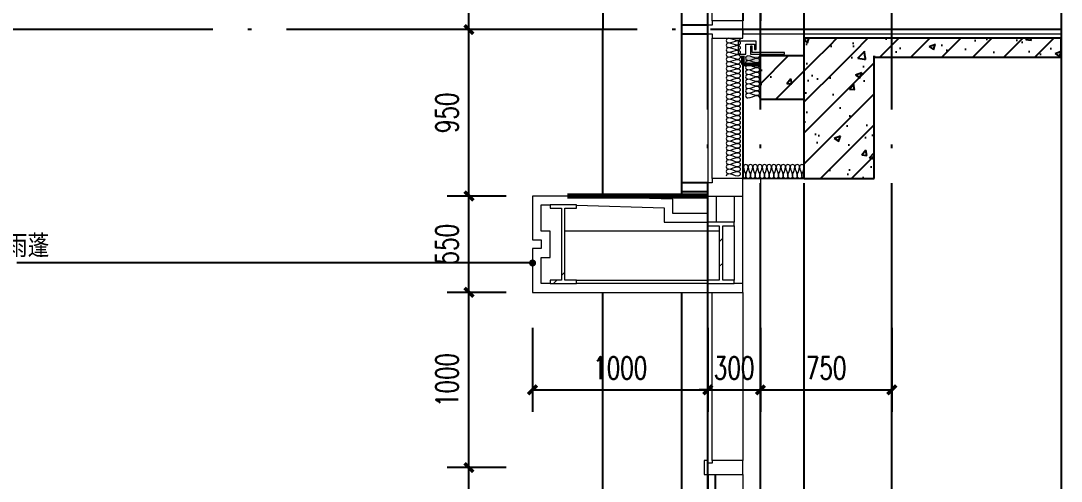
# Model space of a CAD drawing. Header units: millimetres. Extents: x 434053 to 1059003, y -2417481 to 936527.
# Drawn here: x 545650 to 551586, y -2236113 to -2233486 of the extents above; entities that cross this region are included whole.
import ezdxf

# ---------------------------------------------------------------- set-up
doc = ezdxf.new("R2010")
doc.units = ezdxf.units.MM
doc.header["$LTSCALE"] = 1000
doc.header["$MEASUREMENT"] = 0
doc.linetypes.add('DOTE', pattern=[2.42, 2, -0.2, 0.02, -0.2])
doc.layers.get('Defpoints').update_dxf_attribs({"color": 6})
for name, color, linetype in [('A-ANNO-DIMS', 3, 'Continuous'), ('A-DOOR', 2, 'Continuous'), ('A-GLAZ', 4, 'Continuous'), ('AXIS', 3, 'Continuous'), ('DIM_LEAD', 3, 'Continuous'), ('DOTE', 16, 'DOTE'), ('HZHZNEWPLOTLAYER#@$TT', 7, 'Continuous'), ('PUB_HATCH', 8, 'Continuous'), ('PUB_TEXT', 7, 'Continuous'), ('WALL', 5, 'Continuous')]:
    doc.layers.add(name, color=color, linetype=linetype)
for name, color, linetype, lineweight in [('A-DETL-0001', 4, 'Continuous', 15), ('A-FLOR', 4, 'Continuous', 50), ('A-GENM', 2, 'Continuous', 70), ('A-GENM-PROJ', 2, 'Continuous', 25), ('A-GLAZ-MULL', 4, 'Continuous', 13), ('A-GLAZ-MULL-PROJ', 2, 'Continuous', 13), ('A-GLAZ-PROJ', 2, 'Continuous', 25), ('Detail Items', 7, 'Continuous', 15)]:
    doc.layers.add(name, color=color, linetype=linetype, lineweight=lineweight)
doc.styles.add('_TCH_DIM_T3', font='SIMPLEX', dxfattribs={"width": 0.705882, "bigfont": 'GBCBIG'})
doc.styles.add('宋体', font='', dxfattribs={"width": 0.8})
doc.styles.get('宋体').set_extended_font_data('SimSun')
doc.dimstyles.new('_TCH_ARCH&&50', dxfattribs={"dimtxt": 127.5, "dimasz": 50, "dimexe": 125, "dimexo": 150, "dimgap": 61.25, "dimtad": 1, "dimdec": 0, "dimzin": 0, "dimdsep": 46, "dimtxsty": '_TCH_DIM_T3', "dimblk": 'ARCHTICK', "dimcen": 0.09, "dimclrt": 7, "dimazin": 2, "dimtfac": 1, "dimtdec": 0, "dimtix": 1, "dimtmove": 2, "dimatfit": 3, "dimfxl": 1, "dimtolj": 1, "dimtzin": 0, "dimarcsym": 0})
pattern_1 = [(45, (-1713816.56, -1462982.77), (-88.3883476, 88.3883476), []), (50, (-1713816.56, -1462982.77), (358.63009, -31.376067), [37.5, -412.5]), (355, (-1713816.56, -1462982.77), (-69.375667, 376.096067), [30, -330]), (100.4514, (-1713786.68, -1462985.4), (289.25469, 344.71977), [31.870095, -350.571056]), (46.1842, (-1713816.56, -1462882.77), (533.620524, -82.75951), [56.25, -618.75]), (96.6356, (-1713772.1, -1462889.67), (467.33135, 487.05894), [47.80514, -525.8565]), (351.1842, (-1713816.56, -1462882.77), (467.33097, 487.0593), [45, -495]), (21, (-1713766.56, -1462907.77), (298.453526, -201.309445), [37.5, -412.5]), (326, (-1713766.56, -1462907.77), (121.657666, 362.57502), [30, -330]), (71.4514, (-1713741.7, -1462924.55), (420.111314, 161.26525), [31.870095, -350.571056]), (37.5, (-1713816.56, -1462982.77), (6.079928, 166.446927), [0, -326, 0, -335, 0, -331.25]), (7.5, (-1713816.56, -1462982.77), (131.534769, 197.205856), [0, -191, 0, -318.5, 0, -126.25]), (327.5, (-1713928.06, -1462982.77), (266.911218, -11.277436), [0, -125, 0, -390, 0, -517.5]), (317.5, (-1713978.06, -1462982.77), (291.593085, 50.052491), [0, -162.5, 0, -259, 0, -367.5])]

# ---------------------------------------------------------------- blocks, each defined once
blk = doc.blocks.new('sdfgdgj')
at = {"layer": 'A-DETL-0001'}
blk.add_hatch(color=256, dxfattribs=at).paths.add_polyline_path([(14651, 14585.4), (14651, 14635.4), (14551, 14635.4), (14551, 14585.4), (14621.2, 14585.4)])
at = {"layer": 'Detail Items'}
h = blk.add_hatch(dxfattribs=at)
h.set_pattern_fill('FP_25', color=256, style=0, pattern_type=2)
h.set_pattern_definition([(45, (34711.04, 12143.9), (-353.553, 353.553), []), (45, (34711.04, 12285.34), (-353.553, 353.553), [])])
h.paths.add_polyline_path([(14428.9, 13335.4), (14501, 13335.4), (14501, 13355.4), (14436, 13355.4), (14436, 13665.4), (14501, 13665.4), (14501, 13685.4), (14351, 13685.4), (14351, 13665.4), (14416, 13665.4), (14416, 13355.4), (14351, 13355.4), (14351, 13335.4), (14416, 13335.4)])
h.paths.add_polyline_path([(13516, 13335.4), (13601, 13335.4), (13601, 13355.4), (13536, 13355.4), (13536, 13765.4), (13601, 13765.4), (13601, 13785.4), (13451, 13785.4), (13451, 13765.4), (13516, 13765.4), (13516, 13355.4), (13451, 13355.4), (13451, 13335.4)])
at = {"layer": 'A-DETL-0001'}
for p, q in [((14351, 16010.4), (14351, 14810.4)), ((14376, 14835.4), (14376, 15985.4)), ((14376, 14810.4), (14351, 14810.4)), ((14351, 14810.4), (14351, 14760.4)), ((14376, 14835.4), (14376, 14810.4)), ((14551, 14835.4), (14376, 14835.4)), ((14551, 14735.4), (14551, 14835.4)), ((14351, 14760.4), (14351, 13910.4)), ((14351, 14760.4), (14376, 14760.4)), ((14376, 14760.4), (14376, 14735.4)), ((14376, 13935.4), (14376, 14735.4)), ((14376, 14735.4), (14551, 14735.4)), ((14627.4, 14719.7), (14523.2, 14719.7)), ((14523.2, 14719.7), (14523.2, 14644.7)), ((14568.2, 14644.7), (14568.2, 14702.9)), ((14568.2, 14702.9), (14617.4, 14702.9)), ((14603.8, 14689.7), (14593.8, 14689.7)), ((14593.8, 14689.7), (14593.8, 14644.7)), ((14603.8, 14654.7), (14603.8, 14689.7)), ((14617.4, 14702.9), (14617.4, 14671.7)), ((14617.4, 14671.7), (14627.4, 14671.7)), ((14627.4, 14671.7), (14627.4, 14719.7)), ((14523.2, 14644.7), (14568.2, 14644.7)), ((14551, 14635.4), (14551, 13935.4)), ((14593.8, 14644.7), (14788.8, 14644.7)), ((14788.8, 14654.7), (14603.8, 14654.7)), ((14788.8, 14644.7), (14788.8, 14654.7)), ((14376, 13910.4), (14351, 13910.4)), ((14351, 13910.4), (14351, 13835.4)), ((14376, 13935.4), (14376, 13910.4)), ((14551, 13935.4), (14376, 13935.4)), ((14551, 13935.4), (14901, 13935.4)), ((14551, 13835.4), (14551, 13935.4)), ((13551, 13835.4), (13351, 13835.4)), ((13351, 13835.4), (13351, 13585.4)), ((14151, 13816.6), (13551, 13835.4)), ((14351, 13835.4), (14351, 13735.4)), ((14351, 13835.4), (14551, 13835.4)), ((14401, 13685.4), (14401, 13835.4)), ((14501, 13835.4), (14501, 13685.4)), ((14551, 13335.4), (14551, 13835.4)), ((13401, 13635.4), (13401, 13785.4)), ((13401, 13785.4), (13451, 13785.4)), ((13601, 13785.4), (13451, 13785.4)), ((13451, 13785.4), (13451, 13765.4)), ((13601, 13765.4), (13601, 13785.4)), ((13601, 13783.8), (14101, 13768.2)), ((14151, 13735.4), (14151, 13816.6)), ((13451, 13765.4), (13516, 13765.4)), ((13516, 13765.4), (13516, 13355.4)), ((13536, 13355.4), (13536, 13765.4)), ((13536, 13765.4), (13601, 13765.4)), ((14101, 13768.2), (14101, 13685.4)), ((14351, 13735.4), (14151, 13735.4)), ((14101, 13685.4), (14351, 13685.4)), ((14501, 13685.4), (14351, 13685.4)), ((14351, 13685.4), (14351, 13665.4)), ((14351, 13665.4), (14416, 13665.4)), ((14416, 13665.4), (14416, 13355.4)), ((14436, 13355.4), (14436, 13665.4)), ((14436, 13665.4), (14501, 13665.4)), ((14501, 13665.4), (14501, 13685.4)), ((14501, 13665.4), (14501, 13355.4)), ((13451, 13635.4), (13401, 13635.4)), ((13451, 13485.4), (13451, 13635.4)), ((14416, 13635.4), (13536, 13635.4)), ((13351, 13585.4), (13401, 13585.4)), ((13401, 13535.4), (13351, 13535.4)), ((13351, 13535.4), (13351, 13285.4)), ((13401, 13585.4), (13401, 13535.4)), ((13401, 13335.4), (13401, 13485.4)), ((13401, 13485.4), (13451, 13485.4)), ((13451, 13335.4), (13401, 13335.4)), ((13451, 13355.4), (13451, 13335.4)), ((13516, 13355.4), (13451, 13355.4)), ((13451, 13335.4), (13601, 13335.4)), ((13601, 13355.4), (13536, 13355.4)), ((13601, 13355.4), (14351, 13355.4)), ((13601, 13335.4), (13601, 13355.4)), ((14351, 13335.4), (13601, 13335.4)), ((14351, 13355.4), (14351, 13335.4)), ((14416, 13355.4), (14351, 13355.4)), ((14351, 13335.4), (14351, 13285.4)), ((14351, 13335.4), (14501, 13335.4)), ((14501, 13355.4), (14436, 13355.4)), ((14501, 13335.4), (14501, 13355.4)), ((14551, 13335.4), (14501, 13335.4)), ((14551, 13285.4), (14551, 13335.4)), ((13351, 13285.4), (14351, 13285.4)), ((14351, 13285.4), (14351, 12310.4)), ((14351, 13285.4), (14551, 13285.4)), ((14376, 12325.4), (14376, 13285.4)), ((14376, 12310.4), (14351, 12310.4)), ((14351, 12310.4), (14351, 12245.4)), ((14376, 12325.4), (14376, 12310.4)), ((14551, 12325.4), (14376, 12325.4)), ((14551, 12245.4), (14551, 12325.4)), ((14351, 12245.4), (14551, 12245.4))]:
    blk.add_line(p, q, dxfattribs=at)
for points in [[(14469.4, 14735.4), (14463.1, 14735.4), (14449, 14722.1), (14463.1, 14708.7), (14469.4, 14708.7)], [(14522.7, 14722.1), (14504.4, 14722.1), (14487.7, 14735.4), (14469.4, 14735.4)], [(14469.4, 14708.7), (14487.7, 14708.7), (14504.4, 14722.1), (14522.7, 14722.1)], [(14536, 14735.4), (14536, 14729.1), (14529, 14722.1), (14522.7, 14722.1)], [(14522.7, 14722.1), (14529, 14722.1), (14543.1, 14708.7), (14529, 14695.4), (14522.7, 14695.4)], [(14469.4, 14708.7), (14463.1, 14708.7), (14449, 14695.4), (14463.1, 14682.1), (14469.4, 14682.1)], [(14469.4, 14682.1), (14463.1, 14682.1), (14449, 14668.7), (14463.1, 14655.4), (14469.4, 14655.4)], [(14522.7, 14695.4), (14504.4, 14695.4), (14487.7, 14708.7), (14469.4, 14708.7)], [(14469.4, 14682.1), (14487.7, 14682.1), (14504.4, 14695.4), (14522.7, 14695.4)], [(14522.7, 14668.7), (14504.4, 14668.7), (14487.7, 14682.1), (14469.4, 14682.1)], [(14469.4, 14655.4), (14487.7, 14655.4), (14504.4, 14668.7), (14522.7, 14668.7)], [(14522.7, 14695.4), (14529, 14695.4), (14543.1, 14682.1), (14529, 14668.7), (14522.7, 14668.7)], [(14522.7, 14668.7), (14529, 14668.7), (14543.1, 14655.4), (14529, 14642.1), (14522.7, 14642.1)], [(14469.4, 14655.4), (14463.1, 14655.4), (14449, 14642.1), (14463.1, 14628.7), (14469.4, 14628.7)], [(14469.4, 14628.7), (14463.1, 14628.7), (14449, 14615.4), (14463.1, 14602.1), (14469.4, 14602.1)], [(14469.4, 14602.1), (14463.1, 14602.1), (14449, 14588.7), (14463.1, 14575.4), (14469.4, 14575.4)], [(14522.7, 14642.1), (14504.4, 14642.1), (14487.7, 14655.4), (14469.4, 14655.4)], [(14469.4, 14628.7), (14487.7, 14628.7), (14504.4, 14642.1), (14522.7, 14642.1)], [(14522.7, 14615.4), (14504.4, 14615.4), (14487.7, 14628.7), (14469.4, 14628.7)], [(14469.4, 14602.1), (14487.7, 14602.1), (14504.4, 14615.4), (14522.7, 14615.4)], [(14522.7, 14588.7), (14504.4, 14588.7), (14487.7, 14602.1), (14469.4, 14602.1)], [(14522.7, 14642.1), (14529, 14642.1), (14543.1, 14628.7), (14529, 14615.4), (14522.7, 14615.4)], [(14522.7, 14615.4), (14529, 14615.4), (14543.1, 14602.1), (14529, 14588.7), (14522.7, 14588.7)], [(14579.4, 14635.4), (14573.1, 14635.4), (14559, 14622.1), (14573.1, 14608.7), (14579.4, 14608.7)], [(14579.4, 14608.7), (14573.1, 14608.7), (14559, 14595.4), (14573.1, 14582.1), (14579.4, 14582.1)], [(14632.7, 14622.1), (14614.4, 14622.1), (14597.7, 14635.4), (14579.4, 14635.4)], [(14579.4, 14608.7), (14597.7, 14608.7), (14614.4, 14622.1), (14632.7, 14622.1)], [(14632.7, 14595.4), (14614.4, 14595.4), (14597.7, 14608.7), (14579.4, 14608.7)], [(14646, 14635.4), (14646, 14629.1), (14639, 14622.1), (14632.7, 14622.1)], [(14632.7, 14622.1), (14639, 14622.1), (14653.1, 14608.7), (14639, 14595.4), (14632.7, 14595.4)], [(14469.4, 14575.4), (14463.1, 14575.4), (14449, 14562.1), (14463.1, 14548.7), (14469.4, 14548.7)], [(14469.4, 14548.7), (14463.1, 14548.7), (14449, 14535.4), (14463.1, 14522.1), (14469.4, 14522.1)], [(14469.4, 14575.4), (14487.7, 14575.4), (14504.4, 14588.7), (14522.7, 14588.7)], [(14522.7, 14562.1), (14504.4, 14562.1), (14487.7, 14575.4), (14469.4, 14575.4)], [(14469.4, 14548.7), (14487.7, 14548.7), (14504.4, 14562.1), (14522.7, 14562.1)], [(14522.7, 14535.4), (14504.4, 14535.4), (14487.7, 14548.7), (14469.4, 14548.7)], [(14522.7, 14588.7), (14529, 14588.7), (14543.1, 14575.4), (14529, 14562.1), (14522.7, 14562.1)], [(14522.7, 14562.1), (14529, 14562.1), (14543.1, 14548.7), (14529, 14535.4), (14522.7, 14535.4)], [(14579.4, 14582.1), (14573.1, 14582.1), (14559, 14568.7), (14573.1, 14555.4), (14579.4, 14555.4)], [(14579.4, 14555.4), (14573.1, 14555.4), (14559, 14542.1), (14573.1, 14528.7), (14579.4, 14528.7)], [(14579.4, 14582.1), (14597.7, 14582.1), (14614.4, 14595.4), (14632.7, 14595.4)], [(14632.7, 14568.7), (14614.4, 14568.7), (14597.7, 14582.1), (14579.4, 14582.1)], [(14579.4, 14555.4), (14597.7, 14555.4), (14614.4, 14568.7), (14632.7, 14568.7)], [(14632.7, 14542.1), (14614.4, 14542.1), (14597.7, 14555.4), (14579.4, 14555.4)], [(14632.7, 14595.4), (14639, 14595.4), (14653.1, 14582.1), (14639, 14568.7), (14632.7, 14568.7)], [(14632.7, 14568.7), (14639, 14568.7), (14653.1, 14555.4), (14639, 14542.1), (14632.7, 14542.1)], [(14469.4, 14522.1), (14463.1, 14522.1), (14449, 14508.7), (14463.1, 14495.4), (14469.4, 14495.4)], [(14469.4, 14495.4), (14463.1, 14495.4), (14449, 14482.1), (14463.1, 14468.7), (14469.4, 14468.7)], [(14469.4, 14522.1), (14487.7, 14522.1), (14504.4, 14535.4), (14522.7, 14535.4)], [(14522.7, 14508.7), (14504.4, 14508.7), (14487.7, 14522.1), (14469.4, 14522.1)], [(14469.4, 14495.4), (14487.7, 14495.4), (14504.4, 14508.7), (14522.7, 14508.7)], [(14522.7, 14482.1), (14504.4, 14482.1), (14487.7, 14495.4), (14469.4, 14495.4)], [(14522.7, 14535.4), (14529, 14535.4), (14543.1, 14522.1), (14529, 14508.7), (14522.7, 14508.7)], [(14522.7, 14508.7), (14529, 14508.7), (14543.1, 14495.4), (14529, 14482.1), (14522.7, 14482.1)], [(14579.4, 14528.7), (14573.1, 14528.7), (14559, 14515.4), (14573.1, 14502.1), (14579.4, 14502.1)], [(14579.4, 14502.1), (14573.1, 14502.1), (14559, 14488.7), (14573.1, 14475.4), (14579.4, 14475.4)], [(14579.4, 14528.7), (14597.7, 14528.7), (14614.4, 14542.1), (14632.7, 14542.1)], [(14632.7, 14515.4), (14614.4, 14515.4), (14597.7, 14528.7), (14579.4, 14528.7)], [(14579.4, 14502.1), (14597.7, 14502.1), (14614.4, 14515.4), (14632.7, 14515.4)], [(14632.7, 14488.7), (14614.4, 14488.7), (14597.7, 14502.1), (14579.4, 14502.1)], [(14579.4, 14475.4), (14597.7, 14475.4), (14614.4, 14488.7), (14632.7, 14488.7)], [(14632.7, 14542.1), (14639, 14542.1), (14653.1, 14528.7), (14639, 14515.4), (14632.7, 14515.4)], [(14632.7, 14515.4), (14639, 14515.4), (14653.1, 14502.1), (14639, 14488.7), (14632.7, 14488.7)], [(14632.7, 14488.7), (14639, 14488.7), (14653.1, 14475.4), (14639, 14462.1), (14632.7, 14462.1)], [(14469.4, 14468.7), (14463.1, 14468.7), (14449, 14455.4), (14463.1, 14442.1), (14469.4, 14442.1)], [(14469.4, 14442.1), (14463.1, 14442.1), (14449, 14428.7), (14463.1, 14415.4), (14469.4, 14415.4)], [(14469.4, 14468.7), (14487.7, 14468.7), (14504.4, 14482.1), (14522.7, 14482.1)], [(14522.7, 14455.4), (14504.4, 14455.4), (14487.7, 14468.7), (14469.4, 14468.7)], [(14469.4, 14442.1), (14487.7, 14442.1), (14504.4, 14455.4), (14522.7, 14455.4)], [(14522.7, 14428.7), (14504.4, 14428.7), (14487.7, 14442.1), (14469.4, 14442.1)], [(14469.4, 14415.4), (14487.7, 14415.4), (14504.4, 14428.7), (14522.7, 14428.7)], [(14522.7, 14482.1), (14529, 14482.1), (14543.1, 14468.7), (14529, 14455.4), (14522.7, 14455.4)], [(14522.7, 14455.4), (14529, 14455.4), (14543.1, 14442.1), (14529, 14428.7), (14522.7, 14428.7)], [(14522.7, 14428.7), (14529, 14428.7), (14543.1, 14415.4), (14529, 14402.1), (14522.7, 14402.1)], [(14579.4, 14475.4), (14573.1, 14475.4), (14559, 14462.1), (14573.1, 14448.7), (14579.4, 14448.7)], [(14579.4, 14448.7), (14573.1, 14448.7), (14559, 14435.4), (14573.1, 14422.1), (14579.4, 14422.1)], [(14632.7, 14462.1), (14614.4, 14462.1), (14597.7, 14475.4), (14579.4, 14475.4)], [(14579.4, 14448.7), (14597.7, 14448.7), (14614.4, 14462.1), (14632.7, 14462.1)], [(14632.7, 14435.4), (14614.4, 14435.4), (14597.7, 14448.7), (14579.4, 14448.7)], [(14579.4, 14422.1), (14597.7, 14422.1), (14614.4, 14435.4), (14632.7, 14435.4)], [(14632.7, 14462.1), (14639, 14462.1), (14653.1, 14448.7), (14639, 14435.4), (14632.7, 14435.4)], [(14632.7, 14435.4), (14639, 14435.4), (14653.1, 14422.1), (14639, 14408.7), (14632.7, 14408.7)], [(14469.4, 14415.4), (14463.1, 14415.4), (14449, 14402.1), (14463.1, 14388.7), (14469.4, 14388.7)], [(14469.4, 14388.7), (14463.1, 14388.7), (14449, 14375.4), (14463.1, 14362.1), (14469.4, 14362.1)], [(14522.7, 14402.1), (14504.4, 14402.1), (14487.7, 14415.4), (14469.4, 14415.4)], [(14469.4, 14388.7), (14487.7, 14388.7), (14504.4, 14402.1), (14522.7, 14402.1)], [(14522.7, 14375.4), (14504.4, 14375.4), (14487.7, 14388.7), (14469.4, 14388.7)], [(14469.4, 14362.1), (14487.7, 14362.1), (14504.4, 14375.4), (14522.7, 14375.4)], [(14522.7, 14402.1), (14529, 14402.1), (14543.1, 14388.7), (14529, 14375.4), (14522.7, 14375.4)], [(14522.7, 14375.4), (14529, 14375.4), (14543.1, 14362.1), (14529, 14348.7), (14522.7, 14348.7)], [(14579.4, 14422.1), (14573.1, 14422.1), (14559, 14408.7), (14573.1, 14395.4), (14579.4, 14395.4)], [(14632.7, 14408.7), (14614.4, 14408.7), (14597.7, 14422.1), (14579.4, 14422.1)], [(14579.4, 14395.4), (14597.7, 14395.4), (14614.4, 14408.7), (14632.7, 14408.7)], [(14632.7, 14408.7), (14639, 14408.7), (14646, 14401.7), (14646, 14395.4)], [(14469.4, 14362.1), (14463.1, 14362.1), (14449, 14348.7), (14463.1, 14335.4), (14469.4, 14335.4)], [(14469.4, 14335.4), (14463.1, 14335.4), (14449, 14322.1), (14463.1, 14308.7), (14469.4, 14308.7)], [(14469.4, 14308.7), (14463.1, 14308.7), (14449, 14295.4), (14463.1, 14282.1), (14469.4, 14282.1)], [(14522.7, 14348.7), (14504.4, 14348.7), (14487.7, 14362.1), (14469.4, 14362.1)], [(14469.4, 14335.4), (14487.7, 14335.4), (14504.4, 14348.7), (14522.7, 14348.7)], [(14522.7, 14322.1), (14504.4, 14322.1), (14487.7, 14335.4), (14469.4, 14335.4)], [(14469.4, 14308.7), (14487.7, 14308.7), (14504.4, 14322.1), (14522.7, 14322.1)], [(14522.7, 14295.4), (14504.4, 14295.4), (14487.7, 14308.7), (14469.4, 14308.7)], [(14522.7, 14348.7), (14529, 14348.7), (14543.1, 14335.4), (14529, 14322.1), (14522.7, 14322.1)], [(14522.7, 14322.1), (14529, 14322.1), (14543.1, 14308.7), (14529, 14295.4), (14522.7, 14295.4)], [(14469.4, 14282.1), (14463.1, 14282.1), (14449, 14268.7), (14463.1, 14255.4), (14469.4, 14255.4)], [(14469.4, 14255.4), (14463.1, 14255.4), (14449, 14242.1), (14463.1, 14228.7), (14469.4, 14228.7)], [(14469.4, 14282.1), (14487.7, 14282.1), (14504.4, 14295.4), (14522.7, 14295.4)], [(14522.7, 14268.7), (14504.4, 14268.7), (14487.7, 14282.1), (14469.4, 14282.1)], [(14469.4, 14255.4), (14487.7, 14255.4), (14504.4, 14268.7), (14522.7, 14268.7)], [(14522.7, 14242.1), (14504.4, 14242.1), (14487.7, 14255.4), (14469.4, 14255.4)], [(14522.7, 14295.4), (14529, 14295.4), (14543.1, 14282.1), (14529, 14268.7), (14522.7, 14268.7)], [(14522.7, 14268.7), (14529, 14268.7), (14543.1, 14255.4), (14529, 14242.1), (14522.7, 14242.1)], [(14469.4, 14228.7), (14463.1, 14228.7), (14449, 14215.4), (14463.1, 14202.1), (14469.4, 14202.1)], [(14469.4, 14202.1), (14463.1, 14202.1), (14449, 14188.7), (14463.1, 14175.4), (14469.4, 14175.4)], [(14469.4, 14228.7), (14487.7, 14228.7), (14504.4, 14242.1), (14522.7, 14242.1)], [(14522.7, 14215.4), (14504.4, 14215.4), (14487.7, 14228.7), (14469.4, 14228.7)], [(14469.4, 14202.1), (14487.7, 14202.1), (14504.4, 14215.4), (14522.7, 14215.4)], [(14522.7, 14188.7), (14504.4, 14188.7), (14487.7, 14202.1), (14469.4, 14202.1)], [(14469.4, 14175.4), (14487.7, 14175.4), (14504.4, 14188.7), (14522.7, 14188.7)], [(14522.7, 14242.1), (14529, 14242.1), (14543.1, 14228.7), (14529, 14215.4), (14522.7, 14215.4)], [(14522.7, 14215.4), (14529, 14215.4), (14543.1, 14202.1), (14529, 14188.7), (14522.7, 14188.7)], [(14522.7, 14188.7), (14529, 14188.7), (14543.1, 14175.4), (14529, 14162.1), (14522.7, 14162.1)], [(14469.4, 14175.4), (14463.1, 14175.4), (14449, 14162.1), (14463.1, 14148.7), (14469.4, 14148.7)], [(14469.4, 14148.7), (14463.1, 14148.7), (14449, 14135.4), (14463.1, 14122.1), (14469.4, 14122.1)], [(14522.7, 14162.1), (14504.4, 14162.1), (14487.7, 14175.4), (14469.4, 14175.4)], [(14469.4, 14148.7), (14487.7, 14148.7), (14504.4, 14162.1), (14522.7, 14162.1)], [(14522.7, 14135.4), (14504.4, 14135.4), (14487.7, 14148.7), (14469.4, 14148.7)], [(14469.4, 14122.1), (14487.7, 14122.1), (14504.4, 14135.4), (14522.7, 14135.4)], [(14522.7, 14162.1), (14529, 14162.1), (14543.1, 14148.7), (14529, 14135.4), (14522.7, 14135.4)], [(14522.7, 14135.4), (14529, 14135.4), (14543.1, 14122.1), (14529, 14108.7), (14522.7, 14108.7)], [(14469.4, 14122.1), (14463.1, 14122.1), (14449, 14108.7), (14463.1, 14095.4), (14469.4, 14095.4)], [(14469.4, 14095.4), (14463.1, 14095.4), (14449, 14082.1), (14463.1, 14068.7), (14469.4, 14068.7)], [(14469.4, 14068.7), (14463.1, 14068.7), (14449, 14055.4), (14463.1, 14042.1), (14469.4, 14042.1)], [(14522.7, 14108.7), (14504.4, 14108.7), (14487.7, 14122.1), (14469.4, 14122.1)], [(14469.4, 14095.4), (14487.7, 14095.4), (14504.4, 14108.7), (14522.7, 14108.7)], [(14522.7, 14082.1), (14504.4, 14082.1), (14487.7, 14095.4), (14469.4, 14095.4)], [(14469.4, 14068.7), (14487.7, 14068.7), (14504.4, 14082.1), (14522.7, 14082.1)], [(14522.7, 14055.4), (14504.4, 14055.4), (14487.7, 14068.7), (14469.4, 14068.7)], [(14522.7, 14108.7), (14529, 14108.7), (14543.1, 14095.4), (14529, 14082.1), (14522.7, 14082.1)], [(14522.7, 14082.1), (14529, 14082.1), (14543.1, 14068.7), (14529, 14055.4), (14522.7, 14055.4)], [(14469.4, 14042.1), (14463.1, 14042.1), (14449, 14028.7), (14463.1, 14015.4), (14469.4, 14015.4)], [(14469.4, 14015.4), (14463.1, 14015.4), (14449, 14002.1), (14463.1, 13988.7), (14469.4, 13988.7)], [(14469.4, 14042.1), (14487.7, 14042.1), (14504.4, 14055.4), (14522.7, 14055.4)], [(14522.7, 14028.7), (14504.4, 14028.7), (14487.7, 14042.1), (14469.4, 14042.1)], [(14469.4, 14015.4), (14487.7, 14015.4), (14504.4, 14028.7), (14522.7, 14028.7)], [(14522.7, 14002.1), (14504.4, 14002.1), (14487.7, 14015.4), (14469.4, 14015.4)], [(14522.7, 14055.4), (14529, 14055.4), (14543.1, 14042.1), (14529, 14028.7), (14522.7, 14028.7)], [(14522.7, 14028.7), (14529, 14028.7), (14543.1, 14015.4), (14529, 14002.1), (14522.7, 14002.1)], [(14581, 14002.1), (14581, 14008.3), (14567.7, 14022.4), (14554.4, 14008.3), (14554.4, 14002.1)], [(14607.7, 14002.1), (14607.7, 14008.3), (14594.4, 14022.4), (14581, 14008.3), (14581, 14002.1)], [(14634.4, 14002.1), (14634.4, 14008.3), (14621, 14022.4), (14607.7, 14008.3), (14607.7, 14002.1)], [(14661, 14002.1), (14661, 14008.3), (14647.7, 14022.4), (14634.4, 14008.3), (14634.4, 14002.1)], [(14687.7, 14002.1), (14687.7, 14008.3), (14674.4, 14022.4), (14661, 14008.3), (14661, 14002.1)], [(14714.4, 14002.1), (14714.4, 14008.3), (14701, 14022.4), (14687.7, 14008.3), (14687.7, 14002.1)], [(14741, 14002.1), (14741, 14008.3), (14727.7, 14022.4), (14714.4, 14008.3), (14714.4, 14002.1)], [(14767.7, 14002.1), (14767.7, 14008.3), (14754.4, 14022.4), (14741, 14008.3), (14741, 14002.1)], [(14794.4, 14002.1), (14794.4, 14008.3), (14781, 14022.4), (14767.7, 14008.3), (14767.7, 14002.1)], [(14821, 14002.1), (14821, 14008.3), (14807.7, 14022.4), (14794.4, 14008.3), (14794.4, 14002.1)], [(14847.7, 14002.1), (14847.7, 14008.3), (14834.4, 14022.4), (14821, 14008.3), (14821, 14002.1)], [(14874.4, 14002.1), (14874.4, 14008.3), (14861, 14022.4), (14847.7, 14008.3), (14847.7, 14002.1)], [(14901, 14002.1), (14901, 14008.3), (14887.7, 14022.4), (14874.4, 14008.3), (14874.4, 14002.1)], [(14469.4, 13988.7), (14463.1, 13988.7), (14449, 13975.4), (14463.1, 13962.1), (14469.4, 13962.1)], [(14469.4, 13962.1), (14463.1, 13962.1), (14456, 13955), (14456, 13948.7)], [(14469.4, 13988.7), (14487.7, 13988.7), (14504.4, 14002.1), (14522.7, 14002.1)], [(14522.7, 13975.4), (14504.4, 13975.4), (14487.7, 13988.7), (14469.4, 13988.7)], [(14469.4, 13962.1), (14487.7, 13962.1), (14504.4, 13975.4), (14522.7, 13975.4)], [(14522.7, 13948.7), (14504.4, 13948.7), (14487.7, 13962.1), (14469.4, 13962.1)], [(14522.7, 14002.1), (14529, 14002.1), (14543.1, 13988.7), (14529, 13975.4), (14522.7, 13975.4)], [(14522.7, 13975.4), (14529, 13975.4), (14543.1, 13962.1), (14529, 13948.7), (14522.7, 13948.7)], [(14554.4, 14002.1), (14554.4, 13983.7), (14567.7, 13967), (14567.7, 13948.7)], [(14567.7, 13948.7), (14567.7, 13967), (14581, 13983.7), (14581, 14002.1)], [(14581, 14002.1), (14581, 13983.7), (14594.4, 13967), (14594.4, 13948.7)], [(14594.4, 13948.7), (14594.4, 13967), (14607.7, 13983.7), (14607.7, 14002.1)], [(14607.7, 14002.1), (14607.7, 13983.7), (14621, 13967), (14621, 13948.7)], [(14621, 13948.7), (14621, 13967), (14634.4, 13983.7), (14634.4, 14002.1)], [(14634.4, 14002.1), (14634.4, 13983.7), (14647.7, 13967), (14647.7, 13948.7)], [(14647.7, 13948.7), (14647.7, 13967), (14661, 13983.7), (14661, 14002.1)], [(14661, 14002.1), (14661, 13983.7), (14674.4, 13967), (14674.4, 13948.7)], [(14674.4, 13948.7), (14674.4, 13967), (14687.7, 13983.7), (14687.7, 14002.1)], [(14687.7, 14002.1), (14687.7, 13983.7), (14701, 13967), (14701, 13948.7)], [(14701, 13948.7), (14701, 13967), (14714.4, 13983.7), (14714.4, 14002.1)], [(14714.4, 14002.1), (14714.4, 13983.7), (14727.7, 13967), (14727.7, 13948.7)], [(14727.7, 13948.7), (14727.7, 13967), (14741, 13983.7), (14741, 14002.1)], [(14741, 14002.1), (14741, 13983.7), (14754.4, 13967), (14754.4, 13948.7)], [(14754.4, 13948.7), (14754.4, 13967), (14767.7, 13983.7), (14767.7, 14002.1)], [(14767.7, 14002.1), (14767.7, 13983.7), (14781, 13967), (14781, 13948.7)], [(14781, 13948.7), (14781, 13967), (14794.4, 13983.7), (14794.4, 14002.1)], [(14794.4, 14002.1), (14794.4, 13983.7), (14807.7, 13967), (14807.7, 13948.7)], [(14807.7, 13948.7), (14807.7, 13967), (14821, 13983.7), (14821, 14002.1)], [(14821, 14002.1), (14821, 13983.7), (14834.4, 13967), (14834.4, 13948.7)], [(14834.4, 13948.7), (14834.4, 13967), (14847.7, 13983.7), (14847.7, 14002.1)], [(14847.7, 14002.1), (14847.7, 13983.7), (14861, 13967), (14861, 13948.7)], [(14861, 13948.7), (14861, 13967), (14874.4, 13983.7), (14874.4, 14002.1)], [(14874.4, 14002.1), (14874.4, 13983.7), (14887.7, 13967), (14887.7, 13948.7)], [(14887.7, 13948.7), (14887.7, 13967), (14901, 13983.7), (14901, 14002.1)], [(14567.7, 13948.7), (14567.7, 13942.4), (14560.6, 13935.4), (14554.4, 13935.4)], [(14594.4, 13948.7), (14594.4, 13942.4), (14581, 13928.3), (14567.7, 13942.4), (14567.7, 13948.7)], [(14621, 13948.7), (14621, 13942.4), (14607.7, 13928.3), (14594.4, 13942.4), (14594.4, 13948.7)], [(14647.7, 13948.7), (14647.7, 13942.4), (14634.4, 13928.3), (14621, 13942.4), (14621, 13948.7)], [(14674.4, 13948.7), (14674.4, 13942.4), (14661, 13928.3), (14647.7, 13942.4), (14647.7, 13948.7)], [(14701, 13948.7), (14701, 13942.4), (14687.7, 13928.3), (14674.4, 13942.4), (14674.4, 13948.7)], [(14727.7, 13948.7), (14727.7, 13942.4), (14714.4, 13928.3), (14701, 13942.4), (14701, 13948.7)], [(14754.4, 13948.7), (14754.4, 13942.4), (14741, 13928.3), (14727.7, 13942.4), (14727.7, 13948.7)], [(14781, 13948.7), (14781, 13942.4), (14767.7, 13928.3), (14754.4, 13942.4), (14754.4, 13948.7)], [(14807.7, 13948.7), (14807.7, 13942.4), (14794.4, 13928.3), (14781, 13942.4), (14781, 13948.7)], [(14834.4, 13948.7), (14834.4, 13942.4), (14821, 13928.3), (14807.7, 13942.4), (14807.7, 13948.7)], [(14861, 13948.7), (14861, 13942.4), (14847.7, 13928.3), (14834.4, 13942.4), (14834.4, 13948.7)], [(14887.7, 13948.7), (14887.7, 13942.4), (14874.4, 13928.3), (14861, 13942.4), (14861, 13948.7)], [(14901, 13935.4), (14894.7, 13935.4), (14887.7, 13942.4), (14887.7, 13948.7)]]:
    blk.add_open_spline(points, degree=3, dxfattribs=at)
at = {"layer": 'A-DOOR'}
for p, q in [((14351, 12245.4), (14351, 12143.8)), ((14395.5, 12143.8), (14395.5, 12245.4))]:
    blk.add_line(p, q, dxfattribs=at)
at = {"layer": 'A-FLOR'}
for p, q in [((14551, 14635.4), (14551, 14585.4)), ((14551, 14585.4), (14651, 14585.4))]:
    blk.add_line(p, q, dxfattribs=at)
at = {"layer": 'A-GENM'}
blk.add_line((14351, 13835.4), (13551, 13835.4), dxfattribs=at)
at = {"layer": 'A-GENM-PROJ'}
for p, q in [((13751.4, 16935.4), (13751.4, 14785.4)), ((13751.4, 13835.4), (13751.4, 14785.4)), ((13751.4, 10385.4), (13751.4, 13285.4))]:
    blk.add_line(p, q, dxfattribs=at)
at = {"layer": 'A-GLAZ'}
for p, q in [((14351, 14810.4), (14201, 14810.4)), ((14201, 14810.4), (14201, 14760.4)), ((14201, 14760.4), (14351, 14760.4)), ((14351, 13910.4), (14201, 13910.4)), ((14201, 13910.4), (14201, 13860.4)), ((14201, 13860.4), (14351, 13860.4))]:
    blk.add_line(p, q, dxfattribs=at)
at = {"layer": 'A-GLAZ-MULL'}
for p, q in [((14351, 12325.4), (14331, 12325.4)), ((14331, 12325.4), (14331, 12245.4)), ((14331, 12245.4), (14351, 12245.4))]:
    blk.add_line(p, q, dxfattribs=at)
at = {"layer": 'A-GLAZ-MULL-PROJ'}
for p, q in [((14651, 13935.4), (14651, 9285.4)), ((14551, 13285.4), (14551, 12325.4)), ((14551, 12245.4), (14551, 9285.4))]:
    blk.add_line(p, q, dxfattribs=at)
at = {"layer": 'A-GLAZ-PROJ'}
for p, q in [((14201, 16910.4), (14201, 14810.4)), ((14651, 16085.4), (14651, 14835.4)), ((14551, 15985.4), (14551, 14835.4)), ((14201, 14760.4), (14201, 13910.4)), ((14551, 14585.4), (14551, 13935.4)), ((14201, 13860.4), (14201, 13835.4)), ((14201, 13285.4), (14201, 9285.4))]:
    blk.add_line(p, q, dxfattribs=at)
blk = doc.blocks.new('_ArchTick')
at = {"color": 0, "linetype": 'ByBlock', "const_width": 0.4}
blk.add_lwpolyline([(-0.5, -0.5), (0.5, 0.5)], dxfattribs=at)
blk = doc.blocks.new('*D922')
at = {"layer": 'A-ANNO-DIMS', "color": 0, "lineweight": -2, "transparency": 16777216}
for p, q in [((548420.1, -2232285.7), (548082.2, -2232285.7)), ((548207.2, -2233535.7), (548207.2, -2232285.7)), ((548420.1, -2233535.7), (548082.2, -2233535.7))]:
    blk.add_line(p, q, dxfattribs=at)
at = {"layer": 'Defpoints', "color": 0, "transparency": 16777216}
for p in [(548207.2, -2232285.7), (548570.1, -2232285.7), (548570.1, -2233535.7)]:
    blk.add_point(p, dxfattribs=at)
at = {"layer": 'A-ANNO-DIMS', "color": 0, "lineweight": -2, "transparency": 16777216, "xscale": 50, "yscale": 50, "zscale": 50}
for p, rotation in [((548207.2, -2232285.7), 90), ((548207.2, -2233535.7), 270)]:
    blk.add_blockref('_ArchTick', p, dxfattribs=dict(at, rotation=rotation))
at = {"layer": 'A-ANNO-DIMS', "color": 7, "transparency": 16777216, "insert": (548082.2, -2232910.7), "char_height": 127.5, "attachment_point": 5, "rotation": 90, "style": '_TCH_DIM_T3'}
blk.add_mtext('\\A1;1250', dxfattribs=at)
blk = doc.blocks.new('*D923')
at = {"layer": 'A-ANNO-DIMS', "color": 0, "lineweight": -2, "transparency": 16777216}
for p, q in [((548420.1, -2233535.7), (548082.2, -2233535.7)), ((548207.2, -2234485.7), (548207.2, -2233535.7)), ((548420.1, -2234485.7), (548082.2, -2234485.7))]:
    blk.add_line(p, q, dxfattribs=at)
at = {"layer": 'Defpoints', "color": 0, "transparency": 16777216}
for p in [(548207.2, -2233535.7), (548570.1, -2233535.7), (548570.1, -2234485.7)]:
    blk.add_point(p, dxfattribs=at)
at = {"layer": 'A-ANNO-DIMS', "color": 0, "lineweight": -2, "transparency": 16777216, "xscale": 50, "yscale": 50, "zscale": 50}
for p, rotation in [((548207.2, -2233535.7), 90), ((548207.2, -2234485.7), 270)]:
    blk.add_blockref('_ArchTick', p, dxfattribs=dict(at, rotation=rotation))
at = {"layer": 'A-ANNO-DIMS', "color": 7, "transparency": 16777216, "insert": (548082.2, -2234010.7), "char_height": 127.5, "attachment_point": 5, "rotation": 90, "style": '_TCH_DIM_T3'}
blk.add_mtext('\\A1;950', dxfattribs=at)
blk = doc.blocks.new('*D924')
at = {"layer": 'A-ANNO-DIMS', "color": 0, "lineweight": -2, "transparency": 16777216}
for p, q in [((548420.1, -2234485.7), (548082.2, -2234485.7)), ((548207.2, -2235035.7), (548207.2, -2234485.7)), ((548420.1, -2235035.7), (548082.2, -2235035.7))]:
    blk.add_line(p, q, dxfattribs=at)
at = {"layer": 'Defpoints', "color": 0, "transparency": 16777216}
for p in [(548207.2, -2234485.7), (548570.1, -2234485.7), (548570.1, -2235035.7)]:
    blk.add_point(p, dxfattribs=at)
at = {"layer": 'A-ANNO-DIMS', "color": 0, "lineweight": -2, "transparency": 16777216, "xscale": 50, "yscale": 50, "zscale": 50}
for p, rotation in [((548207.2, -2234485.7), 90), ((548207.2, -2235035.7), 270)]:
    blk.add_blockref('_ArchTick', p, dxfattribs=dict(at, rotation=rotation))
at = {"layer": 'A-ANNO-DIMS', "color": 7, "transparency": 16777216, "insert": (548082.2, -2234760.7), "char_height": 127.5, "attachment_point": 5, "rotation": 90, "style": '_TCH_DIM_T3'}
blk.add_mtext('\\A1;550', dxfattribs=at)
blk = doc.blocks.new('*D925')
at = {"layer": 'A-ANNO-DIMS', "color": 0, "lineweight": -2, "transparency": 16777216}
for p, q in [((548420.1, -2235035.7), (548082.2, -2235035.7)), ((548207.2, -2236035.7), (548207.2, -2235035.7)), ((548420.1, -2236035.7), (548082.2, -2236035.7))]:
    blk.add_line(p, q, dxfattribs=at)
at = {"layer": 'Defpoints', "color": 0, "transparency": 16777216}
for p in [(548207.2, -2235035.7), (548570.1, -2235035.7), (548570.1, -2236035.7)]:
    blk.add_point(p, dxfattribs=at)
at = {"layer": 'A-ANNO-DIMS', "color": 0, "lineweight": -2, "transparency": 16777216, "xscale": 50, "yscale": 50, "zscale": 50}
for p, rotation in [((548207.2, -2235035.7), 90), ((548207.2, -2236035.7), 270)]:
    blk.add_blockref('_ArchTick', p, dxfattribs=dict(at, rotation=rotation))
at = {"layer": 'A-ANNO-DIMS', "color": 7, "transparency": 16777216, "insert": (548082.2, -2235535.7), "char_height": 127.5, "attachment_point": 5, "rotation": 90, "style": '_TCH_DIM_T3'}
blk.add_mtext('\\A1;1000', dxfattribs=at)
blk = doc.blocks.new('*D926')
at = {"layer": 'A-ANNO-DIMS', "color": 0, "lineweight": -2, "transparency": 16777216}
for p, q in [((548420.1, -2236035.7), (548082.2, -2236035.7)), ((548207.2, -2239035.7), (548207.2, -2236035.7)), ((548420.1, -2239035.7), (548082.2, -2239035.7))]:
    blk.add_line(p, q, dxfattribs=at)
at = {"layer": 'Defpoints', "color": 0, "transparency": 16777216}
for p in [(548207.2, -2236035.7), (548570.1, -2236035.7), (548570.1, -2239035.7)]:
    blk.add_point(p, dxfattribs=at)
at = {"layer": 'A-ANNO-DIMS', "color": 0, "lineweight": -2, "transparency": 16777216, "xscale": 50, "yscale": 50, "zscale": 50}
for p, rotation in [((548207.2, -2236035.7), 90), ((548207.2, -2239035.7), 270)]:
    blk.add_blockref('_ArchTick', p, dxfattribs=dict(at, rotation=rotation))
at = {"layer": 'A-ANNO-DIMS', "color": 7, "transparency": 16777216, "insert": (548082.2, -2237535.7), "char_height": 127.5, "attachment_point": 5, "rotation": 90, "style": '_TCH_DIM_T3'}
blk.add_mtext('\\A1;3000', dxfattribs=at)
blk = doc.blocks.new('*D990')
at = {"layer": 'A-ANNO-DIMS', "color": 0, "lineweight": -2, "transparency": 16777216}
for p, q in [((548570.1, -2235238.4), (548570.1, -2235717.1)), ((549570.1, -2235238.4), (549570.1, -2235717.1)), ((548570.1, -2235592.1), (549570.1, -2235592.1))]:
    blk.add_line(p, q, dxfattribs=at)
at = {"layer": 'Defpoints', "color": 0, "transparency": 16777216}
for p in [(548570.1, -2235088.4), (549570.1, -2235088.4), (549570.1, -2235592.1)]:
    blk.add_point(p, dxfattribs=at)
at = {"layer": 'A-ANNO-DIMS', "color": 0, "lineweight": -2, "transparency": 16777216, "xscale": 50, "yscale": 50, "zscale": 50, "rotation": 180}
blk.add_blockref('_ArchTick', (548570.1, -2235592.1), dxfattribs=at)
at = {"layer": 'A-ANNO-DIMS', "color": 0, "lineweight": -2, "transparency": 16777216, "xscale": 50, "yscale": 50, "zscale": 50}
blk.add_blockref('_ArchTick', (549570.1, -2235592.1), dxfattribs=at)
at = {"layer": 'A-ANNO-DIMS', "color": 7, "transparency": 16777216, "insert": (549070.1, -2235467.1), "char_height": 127.5, "attachment_point": 5, "style": '_TCH_DIM_T3'}
blk.add_mtext('\\A1;1000', dxfattribs=at)
blk = doc.blocks.new('*D991')
at = {"layer": 'A-ANNO-DIMS', "color": 0, "lineweight": -2, "transparency": 16777216}
for p, q in [((549570.1, -2235238.4), (549570.1, -2235717.1)), ((549870.1, -2235238.4), (549870.1, -2235717.1)), ((549570.1, -2235592.1), (549520.1, -2235592.1)), ((549570.1, -2235592.1), (549870.1, -2235592.1)), ((549870.1, -2235592.1), (549920.1, -2235592.1))]:
    blk.add_line(p, q, dxfattribs=at)
at = {"layer": 'Defpoints', "color": 0, "transparency": 16777216}
for p in [(549570.1, -2235088.4), (549870.1, -2235088.4), (549870.1, -2235592.1)]:
    blk.add_point(p, dxfattribs=at)
at = {"layer": 'A-ANNO-DIMS', "color": 0, "lineweight": -2, "transparency": 16777216, "xscale": 50, "yscale": 50, "zscale": 50}
blk.add_blockref('_ArchTick', (549570.1, -2235592.1), dxfattribs=at)
at = {"layer": 'A-ANNO-DIMS', "color": 0, "lineweight": -2, "transparency": 16777216, "xscale": 50, "yscale": 50, "zscale": 50, "rotation": 180}
blk.add_blockref('_ArchTick', (549870.1, -2235592.1), dxfattribs=at)
at = {"layer": 'A-ANNO-DIMS', "color": 7, "transparency": 16777216, "insert": (549720.1, -2235467.1), "char_height": 127.5, "attachment_point": 5, "style": '_TCH_DIM_T3'}
blk.add_mtext('\\A1;300', dxfattribs=at)
blk = doc.blocks.new('*D992')
at = {"layer": 'A-ANNO-DIMS', "color": 0, "lineweight": -2, "transparency": 16777216}
for p, q in [((549870.1, -2235238.4), (549870.1, -2235717.1)), ((550620.1, -2235238.4), (550620.1, -2235717.1)), ((549870.1, -2235592.1), (550620.1, -2235592.1))]:
    blk.add_line(p, q, dxfattribs=at)
at = {"layer": 'Defpoints', "color": 0, "transparency": 16777216}
for p in [(549870.1, -2235088.4), (550620.1, -2235088.4), (550620.1, -2235592.1)]:
    blk.add_point(p, dxfattribs=at)
at = {"layer": 'A-ANNO-DIMS', "color": 0, "lineweight": -2, "transparency": 16777216, "xscale": 50, "yscale": 50, "zscale": 50, "rotation": 180}
blk.add_blockref('_ArchTick', (549870.1, -2235592.1), dxfattribs=at)
at = {"layer": 'A-ANNO-DIMS', "color": 0, "lineweight": -2, "transparency": 16777216, "xscale": 50, "yscale": 50, "zscale": 50}
blk.add_blockref('_ArchTick', (550620.1, -2235592.1), dxfattribs=at)
at = {"layer": 'A-ANNO-DIMS', "color": 7, "transparency": 16777216, "insert": (550245.1, -2235467.1), "char_height": 127.5, "attachment_point": 5, "style": '_TCH_DIM_T3'}
blk.add_mtext('\\A1;750', dxfattribs=at)

msp = doc.modelspace()

# ---------------------------------------------------------------- hatches: boundary and pattern name
at = {"layer": 'PUB_HATCH'}
h = msp.add_hatch(dxfattribs=at)
h.set_pattern_fill('钢筋混凝土', color=256, scale=50, style=0)
h.set_pattern_definition(pattern_1)
h.paths.add_polyline_path([(551586.2, -2233585.7), (550120.1, -2233585.7), (550520.1, -2233695.7), (551586.2, -2233695.7)])
h = msp.add_hatch(dxfattribs=at)
h.set_pattern_fill('钢筋混凝土', color=256, scale=50, style=0)
h.set_pattern_definition(pattern_1)
h.paths.add_polyline_path([(550253.5, -2233769), (550520.1, -2233685.7), (550520.1, -2233695.7), (550120.1, -2233585.7), (550120.1, -2233685.7)])
h = msp.add_hatch(dxfattribs=at)
h.set_pattern_fill('钢筋混凝土', color=256, scale=50, style=0)
h.set_pattern_definition(pattern_1)
h.paths.add_polyline_path([(550253.5, -2233769), (550120.1, -2233685.7), (549870.1, -2233685.7), (549870.1, -2233935.7), (550120.1, -2233935.7)])
h = msp.add_hatch(dxfattribs=at)
h.set_pattern_fill('钢筋混凝土', color=256, scale=50, style=0)
h.set_pattern_definition(pattern_1)
h.paths.add_polyline_path([(550520.1, -2234385.7), (550520.1, -2233685.7), (550253.5, -2233769), (550120.1, -2233935.7), (550120.1, -2234385.7)])

# ---------------------------------------------------------------- linework, layer by layer
at = {"layer": 'A-DETL-0001', "color": 2}
msp.add_lwpolyline([(551586.2, -2233535.7), (549770.1, -2233535.7), (549770.1, -2233560.7), (551586.2, -2233560.7)], dxfattribs=at)
at = {"layer": 'AXIS'}
msp.add_lwpolyline([(544370.1, -2230335.7), (551586.2, -2230335.7), (551586.2, -2253351.7), (544370.1, -2253351.7)], close=True, dxfattribs=at)
at = {"layer": 'DIM_LEAD'}
msp.add_line((548570.1, -2234867.8), (545627, -2234867.8), dxfattribs=at)
at = {"layer": 'DIM_LEAD', "const_width": 20}
msp.add_lwpolyline([(548580.1, -2234867.8, 1), (548560.1, -2234867.8, 1)], format="xyb", close=True, dxfattribs=at)
at = {"layer": 'DOTE'}
for p, q in [((549570.1, -2253351.7), (549570.1, -2230335.7)), ((549870.1, -2253351.7), (549870.1, -2230335.7)), ((550120.1, -2253351.7), (550120.1, -2230335.7)), ((550620.1, -2253351.7), (550620.1, -2230335.7)), ((551586.2, -2233535.7), (544431.2, -2233535.7))]:
    msp.add_line(p, q, dxfattribs=at)
at = {"layer": 'WALL'}
for p, q in [((551586.2, -2233585.7), (550120.1, -2233585.7)), ((550120.1, -2233685.7), (550120.1, -2233585.7)), ((551586.2, -2233695.7), (551586.2, -2233585.7)), ((550120.1, -2233685.7), (549870.1, -2233685.7)), ((549870.1, -2233935.7), (549870.1, -2233685.7)), ((550520.1, -2234385.7), (550520.1, -2233685.7)), ((550520.1, -2233685.7), (550520.1, -2233695.7)), ((551586.2, -2233695.7), (550520.1, -2233695.7)), ((550120.1, -2233935.7), (549870.1, -2233935.7)), ((550120.1, -2234385.7), (550120.1, -2233935.7)), ((550120.1, -2234385.7), (550520.1, -2234385.7))]:
    msp.add_line(p, q, dxfattribs=at)

# ---------------------------------------------------------------- block references
at = {"layer": 'HZHZNEWPLOTLAYER#@$TT'}
msp.add_blockref('sdfgdgj', (535219.1, -2248321), dxfattribs=at)

# ---------------------------------------------------------------- texts
at = {"layer": 'PUB_TEXT', "style": '宋体', "width": 0.8}
msp.add_text('铜色金属饰面雨蓬', height=113.29, dxfattribs=at).set_placement((544823.9, -2234822.8))

# ---------------------------------------------------------------- dimensions: what is measured, and where the dimension line sits
at = {"layer": 'A-ANNO-DIMS'}
for p1, p2, distance, picture, middle in [((548570.1, -2233535.7), (548570.1, -2232285.7), 363, '*D922', (548082.2, -2232910.7)), ((548570.1, -2234485.7), (548570.1, -2233535.7), 363, '*D923', (548082.2, -2234010.7)), ((548570.1, -2235035.7), (548570.1, -2234485.7), 363, '*D924', (548082.2, -2234760.7)), ((548570.1, -2236035.7), (548570.1, -2235035.7), 363, '*D925', (548082.2, -2235535.7)), ((548570.1, -2235088.4), (549570.1, -2235088.4), -503.7, '*D990', (549070.1, -2235467.1)), ((549570.1, -2235088.4), (549870.1, -2235088.4), -503.7, '*D991', (549720.1, -2235467.1)), ((549870.1, -2235088.4), (550620.1, -2235088.4), -503.7, '*D992', (550245.1, -2235467.1)), ((548570.1, -2239035.7), (548570.1, -2236035.7), 363, '*D926', (548082.2, -2237535.7))]:
    dim = msp.add_aligned_dim(p1=p1, p2=p2, distance=distance, dimstyle='_TCH_ARCH&&50', dxfattribs=at)
    dim.commit()
    dim.dimension.update_dxf_attribs({"geometry": picture, "text_midpoint": middle})

doc.saveas('drawing.dxf')
